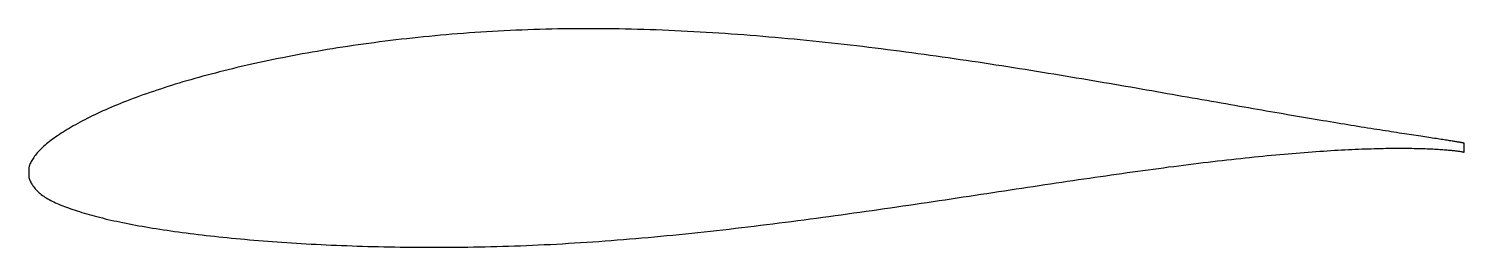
# Model space of a CAD drawing. Header units: metres. Extents: x -16.6 to 33.7, y -2.8 to 4.8.
import ezdxf

# ---------------------------------------------------------------- set-up
doc = ezdxf.new("R2010")
doc.units = ezdxf.units.M

msp = doc.modelspace()

# ---------------------------------------------------------------- linework, layer by layer
msp.add_lwpolyline([(33.711, 0.805), (33.71, 0.805), (33.707, 0.806), (33.702, 0.807), (33.695, 0.809), (33.686, 0.811), (33.676, 0.813), (33.663, 0.815), (33.649, 0.818), (33.633, 0.821), (33.614, 0.825), (33.594, 0.829), (33.572, 0.833), (33.548, 0.837), (33.522, 0.841), (33.494, 0.846), (33.465, 0.851), (33.433, 0.856), (33.4, 0.862), (33.364, 0.868), (33.327, 0.874), (33.288, 0.88), (33.246, 0.886), (33.203, 0.893), (33.159, 0.9), (33.112, 0.907), (33.063, 0.915), (33.013, 0.923), (32.96, 0.931), (32.906, 0.939), (32.85, 0.947), (32.792, 0.956), (32.732, 0.965), (32.671, 0.975), (32.607, 0.984), (32.542, 0.994), (32.475, 1.004), (32.406, 1.015), (32.335, 1.026), (32.262, 1.037), (32.188, 1.048), (32.111, 1.059), (32.033, 1.071), (31.953, 1.083), (31.872, 1.096), (31.788, 1.108), (31.703, 1.121), (31.616, 1.135), (31.527, 1.148), (31.437, 1.162), (31.345, 1.177), (31.251, 1.191), (31.155, 1.206), (31.057, 1.221), (30.958, 1.237), (30.857, 1.253), (30.755, 1.269), (30.651, 1.285), (30.545, 1.302), (30.437, 1.319), (30.327, 1.337), (30.216, 1.354), (30.104, 1.372), (29.989, 1.391), (29.873, 1.41), (29.756, 1.429), (29.637, 1.448), (29.516, 1.468), (29.393, 1.488), (29.269, 1.509), (29.144, 1.529), (29.016, 1.551), (28.888, 1.572), (28.757, 1.594), (28.626, 1.616), (28.492, 1.638), (28.357, 1.661), (28.221, 1.684), (28.083, 1.707), (27.943, 1.731), (27.802, 1.755), (27.66, 1.779), (27.516, 1.804), (27.371, 1.829), (27.224, 1.854), (27.076, 1.88), (26.926, 1.905), (26.775, 1.932), (26.623, 1.958), (26.469, 1.985), (26.314, 2.011), (26.157, 2.039), (25.999, 2.066), (25.84, 2.094), (25.679, 2.122), (25.517, 2.15), (25.354, 2.179), (25.19, 2.208), (25.024, 2.237), (24.857, 2.266), (24.689, 2.296), (24.519, 2.326), (24.349, 2.356), (24.177, 2.386), (24.004, 2.416), (23.829, 2.447), (23.654, 2.478), (23.477, 2.509), (23.299, 2.54), (23.12, 2.572), (22.94, 2.603), (22.759, 2.635), (22.577, 2.667), (22.394, 2.699), (22.209, 2.731), (22.024, 2.763), (21.838, 2.795), (21.65, 2.828), (21.462, 2.86), (21.272, 2.893), (21.082, 2.925), (20.89, 2.958), (20.698, 2.991), (20.505, 3.024), (20.311, 3.056), (20.116, 3.089), (19.92, 3.122), (19.723, 3.155), (19.525, 3.188), (19.327, 3.22), (19.127, 3.253), (18.927, 3.286), (18.726, 3.319), (18.525, 3.351), (18.322, 3.384), (18.119, 3.416), (17.915, 3.448), (17.71, 3.481), (17.505, 3.513), (17.299, 3.544), (17.092, 3.576), (16.885, 3.608), (16.677, 3.639), (16.468, 3.671), (16.259, 3.702), (16.049, 3.732), (15.839, 3.763), (15.628, 3.794), (15.416, 3.824), (15.204, 3.854), (14.992, 3.883), (14.778, 3.913), (14.565, 3.942), (14.351, 3.97), (14.137, 3.999), (13.922, 4.027), (13.707, 4.055), (13.491, 4.082), (13.275, 4.109), (13.059, 4.136), (12.842, 4.162), (12.625, 4.188), (12.408, 4.214), (12.19, 4.239), (11.972, 4.264), (11.754, 4.288), (11.536, 4.312), (11.317, 4.335), (11.098, 4.358), (10.879, 4.381), (10.66, 4.403), (10.441, 4.425), (10.221, 4.446), (10.002, 4.467), (9.782, 4.487), (9.562, 4.507), (9.342, 4.526), (9.122, 4.544), (8.902, 4.563), (8.682, 4.58), (8.462, 4.597), (8.242, 4.614), (8.022, 4.63), (7.802, 4.645), (7.583, 4.66), (7.363, 4.674), (7.143, 4.687), (6.924, 4.7), (6.704, 4.712), (6.485, 4.724), (6.266, 4.735), (6.047, 4.745), (5.828, 4.755), (5.61, 4.764), (5.391, 4.772), (5.173, 4.779), (4.955, 4.786), (4.738, 4.793), (4.521, 4.798), (4.304, 4.803), (4.087, 4.807), (3.871, 4.81), (3.655, 4.813), (3.44, 4.815), (3.225, 4.816), (3.01, 4.816), (2.796, 4.816), (2.582, 4.815), (2.369, 4.813), (2.156, 4.81), (1.944, 4.807), (1.732, 4.803), (1.52, 4.798), (1.31, 4.793), (1.1, 4.786), (0.89, 4.779), (0.681, 4.771), (0.472, 4.763), (0.265, 4.753), (0.058, 4.743), (-0.149, 4.733), (-0.355, 4.721), (-0.56, 4.709), (-0.764, 4.696), (-0.968, 4.682), (-1.171, 4.668), (-1.373, 4.653), (-1.575, 4.637), (-1.776, 4.621), (-1.975, 4.604), (-2.175, 4.586), (-2.373, 4.568), (-2.57, 4.549), (-2.767, 4.529), (-2.963, 4.509), (-3.157, 4.488), (-3.351, 4.467), (-3.544, 4.445), (-3.737, 4.422), (-3.928, 4.399), (-4.118, 4.376), (-4.307, 4.352), (-4.495, 4.327), (-4.683, 4.302), (-4.869, 4.276), (-5.054, 4.25), (-5.238, 4.224), (-5.421, 4.197), (-5.603, 4.169), (-5.784, 4.141), (-5.964, 4.112), (-6.143, 4.084), (-6.321, 4.054), (-6.497, 4.024), (-6.673, 3.994), (-6.847, 3.963), (-7.02, 3.932), (-7.192, 3.9), (-7.362, 3.868), (-7.532, 3.835), (-7.7, 3.802), (-7.867, 3.769), (-8.033, 3.735), (-8.197, 3.701), (-8.36, 3.666), (-8.522, 3.632), (-8.683, 3.596), (-8.842, 3.56), (-9, 3.524), (-9.156, 3.488), (-9.311, 3.452), (-9.465, 3.415), (-9.618, 3.377), (-9.769, 3.34), (-9.919, 3.302), (-10.067, 3.264), (-10.214, 3.225), (-10.359, 3.187), (-10.503, 3.148), (-10.646, 3.109), (-10.787, 3.069), (-10.927, 3.029), (-11.065, 2.99), (-11.201, 2.95), (-11.337, 2.909), (-11.47, 2.869), (-11.602, 2.828), (-11.733, 2.787), (-11.862, 2.746), (-11.989, 2.704), (-12.115, 2.663), (-12.24, 2.621), (-12.362, 2.579), (-12.484, 2.537), (-12.603, 2.495), (-12.721, 2.453), (-12.837, 2.41), (-12.952, 2.368), (-13.065, 2.325), (-13.177, 2.282), (-13.286, 2.239), (-13.394, 2.196), (-13.501, 2.153), (-13.606, 2.11), (-13.709, 2.067), (-13.81, 2.023), (-13.91, 1.979), (-14.008, 1.936), (-14.104, 1.892), (-14.198, 1.848), (-14.291, 1.804), (-14.382, 1.76), (-14.472, 1.716), (-14.559, 1.672), (-14.645, 1.628), (-14.729, 1.584), (-14.811, 1.541), (-14.892, 1.497), (-14.97, 1.453), (-15.047, 1.41), (-15.122, 1.366), (-15.196, 1.323), (-15.267, 1.28), (-15.337, 1.237), (-15.405, 1.194), (-15.471, 1.152), (-15.535, 1.11), (-15.598, 1.068), (-15.658, 1.026), (-15.717, 0.985), (-15.774, 0.943), (-15.829, 0.902), (-15.882, 0.861), (-15.934, 0.821), (-15.983, 0.78), (-16.031, 0.74), (-16.076, 0.7), (-16.12, 0.66), (-16.162, 0.62), (-16.202, 0.58), (-16.241, 0.541), (-16.277, 0.501), (-16.312, 0.462), (-16.344, 0.423), (-16.375, 0.385), (-16.404, 0.346), (-16.431, 0.309), (-16.456, 0.271), (-16.479, 0.234), (-16.5, 0.198), (-16.52, 0.162), (-16.537, 0.127), (-16.553, 0.093), (-16.566, 0.061), (-16.578, 0.03), (-16.588, 0.001), (-16.596, -0.024), (-16.602, -0.047), (-16.607, -0.064), (-16.609, -0.075), (-16.604, -0.396), (-16.603, -0.399), (-16.6, -0.406), (-16.595, -0.419), (-16.588, -0.437), (-16.578, -0.462), (-16.567, -0.491), (-16.554, -0.522), (-16.539, -0.556), (-16.522, -0.59), (-16.503, -0.625), (-16.482, -0.66), (-16.46, -0.695), (-16.435, -0.73), (-16.408, -0.764), (-16.38, -0.798), (-16.35, -0.832), (-16.318, -0.865), (-16.283, -0.897), (-16.247, -0.93), (-16.21, -0.961), (-16.17, -0.993), (-16.128, -1.024), (-16.085, -1.054), (-16.039, -1.084), (-15.992, -1.113), (-15.943, -1.143), (-15.892, -1.171), (-15.839, -1.2), (-15.785, -1.227), (-15.728, -1.255), (-15.67, -1.282), (-15.61, -1.309), (-15.548, -1.336), (-15.484, -1.362), (-15.418, -1.389), (-15.351, -1.415), (-15.281, -1.44), (-15.21, -1.466), (-15.137, -1.492), (-15.063, -1.518), (-14.986, -1.543), (-14.908, -1.568), (-14.828, -1.594), (-14.746, -1.619), (-14.662, -1.644), (-14.576, -1.669), (-14.489, -1.694), (-14.4, -1.719), (-14.31, -1.743), (-14.217, -1.768), (-14.123, -1.792), (-14.027, -1.816), (-13.929, -1.84), (-13.83, -1.864), (-13.729, -1.887), (-13.626, -1.91), (-13.522, -1.933), (-13.416, -1.956), (-13.308, -1.978), (-13.198, -2), (-13.087, -2.022), (-12.975, -2.044), (-12.86, -2.065), (-12.744, -2.086), (-12.626, -2.107), (-12.507, -2.127), (-12.386, -2.148), (-12.264, -2.168), (-12.14, -2.188), (-12.014, -2.208), (-11.887, -2.227), (-11.758, -2.246), (-11.628, -2.265), (-11.496, -2.284), (-11.363, -2.303), (-11.228, -2.321), (-11.092, -2.339), (-10.954, -2.357), (-10.815, -2.374), (-10.674, -2.391), (-10.532, -2.408), (-10.388, -2.425), (-10.243, -2.441), (-10.096, -2.458), (-9.948, -2.473), (-9.799, -2.489), (-9.648, -2.504), (-9.496, -2.52), (-9.342, -2.534), (-9.187, -2.549), (-9.031, -2.563), (-8.873, -2.577), (-8.714, -2.591), (-8.554, -2.604), (-8.392, -2.617), (-8.23, -2.63), (-8.065, -2.642), (-7.9, -2.654), (-7.733, -2.666), (-7.566, -2.677), (-7.396, -2.688), (-7.226, -2.699), (-7.055, -2.709), (-6.882, -2.719), (-6.708, -2.729), (-6.533, -2.738), (-6.357, -2.747), (-6.18, -2.755), (-6.001, -2.764), (-5.822, -2.771), (-5.641, -2.779), (-5.459, -2.785), (-5.276, -2.792), (-5.093, -2.798), (-4.908, -2.804), (-4.722, -2.81), (-4.535, -2.814), (-4.347, -2.819), (-4.158, -2.823), (-3.969, -2.827), (-3.778, -2.83), (-3.586, -2.833), (-3.393, -2.836), (-3.2, -2.838), (-3.005, -2.84), (-2.81, -2.841), (-2.614, -2.842), (-2.417, -2.842), (-2.219, -2.842), (-2.021, -2.842), (-1.821, -2.84), (-1.621, -2.839), (-1.42, -2.837), (-1.218, -2.834), (-1.016, -2.831), (-0.812, -2.828), (-0.608, -2.823), (-0.404, -2.819), (-0.199, -2.813), (0.007, -2.807), (0.214, -2.801), (0.421, -2.794), (0.629, -2.786), (0.837, -2.778), (1.046, -2.769), (1.256, -2.76), (1.466, -2.75), (1.677, -2.74), (1.888, -2.728), (2.1, -2.717), (2.312, -2.704), (2.524, -2.692), (2.737, -2.678), (2.951, -2.665), (3.165, -2.65), (3.379, -2.635), (3.594, -2.619), (3.809, -2.603), (4.025, -2.587), (4.24, -2.569), (4.456, -2.552), (4.673, -2.533), (4.889, -2.515), (5.106, -2.495), (5.324, -2.475), (5.541, -2.455), (5.759, -2.434), (5.977, -2.413), (6.195, -2.392), (6.413, -2.369), (6.632, -2.347), (6.85, -2.324), (7.069, -2.301), (7.288, -2.277), (7.506, -2.253), (7.725, -2.228), (7.945, -2.203), (8.164, -2.178), (8.383, -2.152), (8.602, -2.126), (8.821, -2.1), (9.04, -2.073), (9.259, -2.046), (9.478, -2.018), (9.697, -1.991), (9.916, -1.963), (10.134, -1.935), (10.353, -1.907), (10.571, -1.878), (10.79, -1.849), (11.008, -1.82), (11.226, -1.79), (11.443, -1.761), (11.661, -1.731), (11.878, -1.701), (12.095, -1.671), (12.312, -1.641), (12.528, -1.611), (12.745, -1.58), (12.96, -1.55), (13.176, -1.519), (13.391, -1.488), (13.606, -1.457), (13.82, -1.426), (14.034, -1.394), (14.248, -1.363), (14.461, -1.332), (14.674, -1.301), (14.886, -1.269), (15.098, -1.238), (15.309, -1.206), (15.52, -1.175), (15.73, -1.143), (15.94, -1.111), (16.149, -1.08), (16.357, -1.048), (16.565, -1.017), (16.773, -0.986), (16.979, -0.955), (17.185, -0.923), (17.391, -0.892), (17.596, -0.861), (17.8, -0.83), (18.003, -0.8), (18.206, -0.769), (18.408, -0.739), (18.609, -0.708), (18.809, -0.678), (19.009, -0.648), (19.208, -0.618), (19.406, -0.589), (19.603, -0.56), (19.799, -0.531), (19.995, -0.502), (20.189, -0.473), (20.383, -0.444), (20.576, -0.416), (20.768, -0.388), (20.959, -0.361), (21.149, -0.333), (21.339, -0.306), (21.527, -0.279), (21.714, -0.253), (21.9, -0.227), (22.085, -0.201), (22.27, -0.176), (22.453, -0.15), (22.635, -0.125), (22.816, -0.101), (22.996, -0.077), (23.175, -0.053), (23.353, -0.029), (23.529, -0.006), (23.705, 0.017), (23.879, 0.039), (24.052, 0.061), (24.224, 0.082), (24.395, 0.103), (24.565, 0.124), (24.733, 0.144), (24.901, 0.164), (25.067, 0.183), (25.231, 0.203), (25.395, 0.221), (25.557, 0.239), (25.718, 0.257), (25.878, 0.274), (26.036, 0.291), (26.193, 0.308), (26.349, 0.324), (26.503, 0.339), (26.656, 0.355), (26.807, 0.369), (26.958, 0.384), (27.106, 0.398), (27.254, 0.411), (27.4, 0.424), (27.544, 0.437), (27.687, 0.449), (27.829, 0.461), (27.969, 0.472), (28.108, 0.483), (28.245, 0.494), (28.381, 0.504), (28.515, 0.513), (28.648, 0.522), (28.779, 0.531), (28.909, 0.54), (29.037, 0.548), (29.164, 0.555), (29.289, 0.563), (29.412, 0.569), (29.534, 0.576), (29.655, 0.582), (29.773, 0.587), (29.89, 0.593), (30.006, 0.597), (30.12, 0.602), (30.232, 0.606), (30.343, 0.61), (30.451, 0.613), (30.559, 0.616), (30.664, 0.619), (30.768, 0.621), (30.87, 0.623), (30.971, 0.625), (31.07, 0.626), (31.167, 0.627), (31.262, 0.628), (31.356, 0.628), (31.448, 0.629), (31.538, 0.628), (31.627, 0.628), (31.713, 0.627), (31.798, 0.626), (31.882, 0.625), (31.963, 0.624), (32.043, 0.622), (32.12, 0.62), (32.197, 0.618), (32.271, 0.616), (32.343, 0.614), (32.414, 0.611), (32.483, 0.608), (32.55, 0.605), (32.615, 0.602), (32.678, 0.599), (32.74, 0.595), (32.8, 0.592), (32.857, 0.588), (32.913, 0.585), (32.968, 0.581), (33.02, 0.577), (33.07, 0.573), (33.119, 0.569), (33.166, 0.565), (33.21, 0.561), (33.253, 0.557), (33.294, 0.552), (33.334, 0.548), (33.371, 0.544), (33.406, 0.54), (33.44, 0.536), (33.471, 0.532), (33.501, 0.528), (33.529, 0.524), (33.555, 0.52), (33.579, 0.517), (33.601, 0.513), (33.621, 0.51), (33.639, 0.507), (33.656, 0.504), (33.67, 0.501), (33.682, 0.499), (33.693, 0.496), (33.702, 0.494), (33.708, 0.493), (33.713, 0.491), (33.716, 0.49), (33.717, 0.49)], close=True)

doc.saveas('drawing.dxf')
